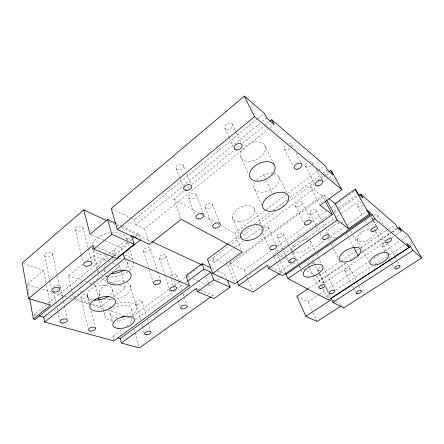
<?xml version="1.0" encoding="UTF-8"?>
<svg xmlns="http://www.w3.org/2000/svg" width="444" height="444" viewBox="0 0 444 444"><rect width="100%" height="100%" fill="white"/><g stroke="black" fill="none" stroke-linecap="round" stroke-linejoin="round"><path stroke-width="0.33" stroke-dasharray="2.22 1.67" d="M46.032 282.7L43.579 270.463L27.095 284.31L39.588 288.317M131.818 218.531L134.31 219.752L257.304 118.942M257.836 118.504L264.258 113.242M71.806 290.481L68.47 275.635L82.917 263.814M87.202 260.312L93.085 255.5L106.344 260.806M134.31 219.752L135.797 224.564L260.223 123.193M262.365 121.445L266.655 117.949M180.958 218.664L173.887 199.056L184.105 190.77M184.643 190.337L190.021 185.981M192.174 184.232L234.127 150.233M234.665 149.8L240.581 145.005M242.729 143.262L264.247 125.824M264.785 125.391L269.625 121.467M34.538 316.344L34.199 314.485L108.242 254.623M108.78 254.19L124.714 241.308M126.829 239.599L131.579 235.758M135.797 224.564L144.572 228.804L269.33 128.294M269.869 127.861L274.181 124.387M105.123 240.792L121.49 247.863L127.928 242.674M130.075 240.948L132.756 238.789M133.294 238.356L134.904 237.057M135.442 236.63L138.661 234.032L140.26 239.194M113.37 256.549L115.529 254.812L97.919 247.486M71.961 291.159L73.476 297.902L83.167 290.193M90.165 284.626L98.779 277.778L97.774 273.843M93.551 284.521L95.482 285.203L108.347 275.019M112.099 272.05L119.603 266.111L120.518 269.375M92.391 304.007L100.871 306.743L111.638 298.446M113.792 296.786L125.641 287.662L124.725 284.399M221.356 225.791L234.576 233.239L317.793 170.979M318.348 170.563L323.892 166.411M228.188 243.723L239.161 235.559M241.381 233.91L251.365 226.479M255.25 223.587L270.79 212.032M273.01 210.378L287.435 199.645M289.654 197.996L322.399 173.637M322.954 173.227L326.834 170.335M132.612 316.378L168.631 289.627M173.621 285.925L179.715 281.396M180.27 280.985L186.363 276.457M186.918 276.046L199.661 266.583M200.216 266.167L201.881 264.935M234.848 247.214L214.202 262.437L212.554 258.092L239.854 237.84M240.409 237.429L256.571 225.441M258.797 223.787L275.513 211.388M282.201 206.427L283.316 205.6M288.328 201.881L314.519 182.456M317.86 179.975L323.432 175.841M323.987 175.43L328.443 172.122M320.085 205.322L310.539 186.98L313.875 184.504M321.106 179.154L325.552 175.857M326.112 175.447L329.448 172.971M113.514 339.671L112.704 336.474L122.716 329.082M126.607 326.207L133.283 321.278M135.509 319.636L173.893 291.297M177.789 288.422L183.35 284.315M185.575 282.673L187.801 281.03M235.403 246.797L243.218 241.037M245.449 239.394L262.748 226.634M263.303 226.218L317.432 186.297M323.571 181.768L328.593 178.066M329.148 177.656L332.501 175.186M237.007 280.924L229.892 262.915L323.698 194.572L328.055 197.996M226.107 264.735L227.955 265.64L322.866 196.587L324.769 200.177M208.292 285.342L209.535 285.875L215.129 281.835M217.371 280.22L220.169 278.194M220.729 277.789L225.208 274.559L226.668 278.349M229.892 262.915L244.161 270.013L271.129 250.716M277.311 246.292L305.966 225.791M312.143 221.367L327.317 210.512M331.246 207.698L335.742 204.479M336.302 204.079L355.971 190.004M211.877 296.17L213.003 295.371L213.692 297.264M330.086 214.141L273.127 254.678L273.954 256.538M334.038 211.333L337.984 208.519M338.55 208.119L357.72 194.472M334.276 212.942L338.783 209.746M339.344 209.346L357.925 196.143M336.43 216.983L278.666 257.798L274.237 255.3M336.996 216.583L340.959 213.78M341.53 213.381L361.349 199.378M274.226 257.154L280.553 271.406L291.88 263.525M296.409 260.373L325.297 240.276M330.392 236.73L344.55 226.878M347.38 224.908L367.771 210.722M279.959 273.371L281.08 272.594L281.901 274.448M315.617 275.868L317.41 276.889L340.942 261.033M341.519 260.645L356.443 250.588M357.015 250.2L360.461 247.88M361.033 247.491L388.012 229.315M388.589 228.926L395.476 224.281M346.142 262.615L319.219 280.669L323.682 283.183L384.781 242.463M350.155 259.929L357.026 255.317M361.039 252.63L391.403 232.273M391.974 231.89L397.702 228.049M308.33 288.517L346.897 262.676M361.288 253.036L391.797 232.595M392.368 232.212L398.124 228.355M387.662 240.543L388.816 239.771M391.697 237.851L395.732 235.165M396.309 234.776L401.493 231.318M297.408 296.525L308.031 301.809L318.992 294.572M319.569 294.189L369.175 261.411M373.787 258.364L380.131 254.173M384.171 251.504L401.476 240.071M402.053 239.688L407.82 235.881M328.904 294.544L326.595 296.059L330.491 298.146M335.825 290.004L372.755 265.773M375.063 264.258L388.911 255.172M389.488 254.789L404.49 244.949M34.199 314.485L36.747 315.201M112.704 336.474L116.45 337.523M42.213 289.161L63.248 295.904M63.908 296.115L67.194 297.169M69.819 298.007L72.45 298.851M75.08 299.694L105.317 309.39M107.942 310.234L125.036 315.712M128.976 316.977L130.947 317.61M73.476 297.902L89.127 302.952M23.493 263.453L43.579 270.463M68.47 275.635L81.974 280.419M84.549 281.329L86.475 282.018M89.05 282.928L90.981 283.611M101.337 278.715L105.811 280.364M109.013 281.54L116.045 284.132M119.247 285.309L125.641 287.662M108.869 261.816L110.134 262.321M112.659 263.331L115.185 264.341M117.71 265.351L119.603 266.111M92.89 245.393L95.405 246.437M197.574 288.95L200.044 289.976M200.66 290.232L213.003 295.371M91.275 234.815L104.495 240.52M187.196 276.235L190.298 277.572M192.779 278.643L197.747 280.786M198.368 281.058L205.811 284.271M109.502 221.911L116.411 225.13M117.038 225.424L120.812 227.178M121.44 227.472L151.604 241.519M116.322 223.576L121.906 226.19M122.527 226.484L138.661 234.032M212.071 268.409L215.201 269.869M217.699 271.04L225.208 274.559M208.658 259.762L214.202 262.437M212.554 258.092L223.643 263.531M111.888 208.763L131.196 218.226M268.515 265.889L270.907 267.166M271.506 267.488L281.08 272.594M332.756 300.161L335.131 301.426M335.725 301.742L342.257 305.228L343.334 307.426M280.553 271.406L284.432 273.482M173.887 199.056L198.524 212.931M200.927 214.286L203.929 215.978M204.529 216.317L215.346 222.411M217.749 223.759L218.953 224.436M278.038 254.423L284.005 257.831M284.604 258.169L289.371 260.894M289.971 261.233L292.357 262.593M292.951 262.937L296.531 264.979M298.917 266.339L303.091 268.72M303.69 269.064L315.024 275.53M310.539 186.98L322.866 196.587M377.894 215.307L383.039 224.214M386.13 229.559L391.275 238.467M387.468 243.789L394.944 256.898M395.288 257.492L397.325 261.066M397.663 261.66L400.044 265.834M371.284 216.772L373.321 220.346M373.665 220.946L376.379 225.713M371.867 218.387L372.882 220.169M373.221 220.762L376.268 226.118M377.961 229.093L384.737 240.992M375.907 231.646L387.401 251.97M381.873 245.826L384.898 251.199M386.247 253.585L388.6 257.759M388.933 258.358L389.943 260.145M390.282 260.745L392.296 264.324M392.629 264.918L394.649 268.503M357.215 206.282L363.242 217.038M365.257 220.618L367.266 224.203M367.599 224.803L370.279 229.581M357.276 239.799L368.975 261.444M350.538 230.68L351.837 233.094M353.141 235.503L359.318 246.969M312.57 162.387L313.869 164.807M316.139 169.036L322.311 180.514M346.331 233.411L348.568 237.607M348.89 238.206L353.357 246.603M323.698 194.572L326.279 199.439M305.439 166.195L315.007 184.36M291.747 144.833L293.323 147.846M295.854 152.669L300.91 162.321M349.683 268.093L356.959 282.168M357.276 282.784L358.857 285.842M359.174 286.452L361.388 290.737M316.2 210.073L325.702 228.582M326.018 229.198L328.871 234.754M284.293 148.862L292.973 165.795M328.577 238.817L329.814 241.247M331.368 244.278L333.228 247.919M333.538 248.529L339.116 259.451M344.611 270.629L351.182 283.5M352.431 285.947L353.996 289.011M354.306 289.627L356.182 293.301M309.862 213.37L316.411 226.351M316.722 226.973L319.841 233.156M320.152 233.772L322.022 237.479M302.064 202.614L310.883 220.196M295.454 206.077L303.835 223.088M264.524 145.016L273.904 164.097M278.754 176.335L286.569 192.28M310.661 241.464L315.756 251.865M316.955 254.307L318.154 256.754M318.453 257.37L321.456 263.486M323.654 267.904L334.77 290.592M317.826 270.08L319.308 273.149M319.602 273.759L324.348 283.583M325.829 286.652L329.093 293.406M313.808 261.977L319.236 273.221M319.536 273.848L324.364 283.844M325.452 286.846L328.099 292.341M329.281 294.783L331.046 298.446M317.41 276.889L321.578 285.592M321.872 286.208L322.76 288.056M323.054 288.672L328.477 299.983M308.452 265.468L309.346 267.344M309.64 267.971L318.864 287.362M263.653 174.892L266.006 179.864M266.3 180.486L272.777 194.156M293.046 252.775L295.621 258.308M295.909 258.924L298.196 263.841M299.345 266.3L302.492 273.066M283.405 233.733L289.155 246.098M289.444 246.714L292.03 252.275M292.319 252.897L294.328 257.22M232.395 124.253L236.136 132.295M236.424 132.917L241.314 143.434M308.031 301.809L312.809 312.243M313.087 312.854L316.744 320.834M240.554 156.421L248.507 173.826M277.267 236.918L283.205 249.922M283.488 250.538L288.012 260.445M254.595 189.244L261.921 205.322M224.953 128.383L229.176 137.696M229.454 138.317L233.117 146.381M268.143 227.517L276.373 245.748M277.367 254.906L280.042 260.867M280.314 261.483L285.819 273.759M254.051 208.214L261.605 225.164M262.865 233.372L269.286 247.857M232.401 217.61L239.272 234.077M234.576 233.239L241.503 250.033M244.161 270.013L245.948 274.414M246.975 276.934L252.858 291.392M212.51 204.59A3.968 2.442 -21.6 0 1 207.404 208.563A3.968 2.442 -21.6 0 1 206.366 204.434A3.968 2.442 -21.6 0 1 212.51 204.59L219.847 222.882M227.955 265.64L234.521 282.406M205.017 207.159L212.46 226.151M196.181 194.872A4.096 2.603 -20.7 0 1 190.976 199.012A4.096 2.603 -20.7 0 1 189.755 194.661A4.096 2.603 -20.7 0 1 196.181 194.872L202.919 212.271M183.722 165.618A4.09 2.769 -20.4 0 1 178.571 169.863A4.09 2.769 -20.4 0 1 177.239 165.251A4.09 2.769 -20.4 0 1 183.722 165.618L185.958 171.417M186.957 173.993L190.937 184.299M188.434 197.513L195.515 216.272M175.974 168.232L179.864 178.582M180.109 179.226L183.755 188.928M203.735 270.013L205.361 274.453M206.288 276.995L208.375 282.706M208.608 283.339L209.535 285.875M176.867 275.086L178.627 280.319M178.849 280.974L181.707 289.477M183.25 294.056L184.132 296.675M184.349 297.33L186.552 303.868M166.05 255.738L173.365 277.789M174.226 280.386L175.952 285.57M171.201 279.265L173.36 285.825M173.576 286.48L174.437 289.105M174.653 289.76L175.952 293.7M177.461 298.29L178.111 300.261M178.327 300.915L180.053 306.166M159.39 258.053L164.663 274.314M164.874 274.969L169.303 288.628M144.572 228.804L149.5 244.344M150.361 248.646L157.581 271.367M157.787 272.017L160.262 279.809M143.501 251.015L148.546 267.299M149.351 269.908L152.986 281.629M126.623 238.156L127.2 240.099M127.972 242.696L129.315 247.236M130.081 249.828L133.15 260.201M142.002 301.21L146.209 315.573M147.358 319.486L148.118 322.1M148.313 322.755L150.416 329.936M127.434 262.182L130.009 271.09M121.49 247.863L122.605 251.731M135.836 303.374L140.515 319.741M141.825 324.325L142.391 326.29M142.574 326.945L144.072 332.184M130.32 285.226L136.286 306.116M121.434 272.638L123.993 281.785M131.485 309.085L133.616 316.7M114.147 249.855L116.2 257.215M131.13 318.27L132.223 322.222M134.232 329.47L134.959 332.106M135.143 332.761L138.966 346.598M112.465 290.248L114.402 297.519M104.307 269.675L104.989 272.255M105.666 274.83L106.854 279.343M110.029 314.058L112.177 322.416M97.58 268.193L92.147 247.036A17.91 10.717 -14.2 0 0 92.718 249.217M93.085 255.5L97.608 273.188M83.117 227.994A4.063 2.52 -11.7 0 1 77.323 231.152A4.063 2.52 -11.7 0 1 76.906 226.795A4.063 2.52 -11.7 0 1 83.117 227.994L88.206 248.168M88.378 248.84L91.431 260.944M99.206 293.662L99.878 296.315M101.049 300.965L103.224 309.601M103.391 310.262L104.562 314.913M95.482 285.203L98.418 296.953M99.401 300.866L100.871 306.743M75.114 229.326L81.086 253.863M81.246 254.523L83.183 262.482M87.857 295.821A3.541 1.898 -13.1 0 1 82.817 298.479A3.541 1.898 -13.1 0 1 82.49 295.188A3.541 1.898 -13.1 0 1 87.857 295.821L89.605 303.113M91.508 311.061L95.166 326.301M87.107 295.227L89.361 304.634M80.919 297.186L88.04 327.805M60.212 286.613L62.371 296.697M62.515 297.369L63.237 300.732M63.381 301.404L64.241 305.439M64.386 306.11L67.122 318.881M52.542 253.918A4.007 2.359 -10.1 0 1 46.947 256.959A4.007 2.359 -10.1 0 1 46.287 252.925A4.007 2.359 -10.1 0 1 52.542 253.918L56.704 273.432M57.282 276.124L59.579 286.891M53.58 291.386L55.672 301.515M55.811 302.192L56.51 305.566M57.065 308.269L57.626 310.972M57.764 311.649L59.435 319.752M44.644 255.306L49.634 279.648M49.772 280.325L51.432 288.439M46.581 285.42L50.533 305.139M27.223 284.987L29.31 296.542M288.822 143.756A4.235 2.681 -29.3 0 1 291.847 146.298M290.154 148.623A4.235 2.681 -29.3 0 1 284.732 149.4A4.235 2.681 -29.3 0 1 285.858 145.055M273.937 173.26A13.709 8.364 -26.2 0 1 277.206 184.698A13.709 8.364 -26.2 0 1 259.44 192.102A13.709 8.364 -26.2 0 1 255.872 180.791M256.682 179.803A13.709 8.364 -26.2 0 1 262.193 175.53L265.523 174.076A13.709 8.364 -26.2 0 1 272.172 173.043M309.868 161.438A4.04 2.425 -29.3 0 1 312.26 164.491M310.933 165.901A4.04 2.425 -29.3 0 1 305.6 166.45A4.04 2.425 -29.3 0 1 307.936 162.099M263.775 227.5A3.619 2.02 -24.3 0 1 268.337 228.272A3.619 2.02 -24.3 0 1 263.514 231.54M261.749 230.852A3.619 2.02 -24.3 0 1 262.326 228.566M92.607 299.756A12.959 6.982 -14 0 1 89.688 290.06A12.959 6.982 -14 0 1 107.97 285.758A12.959 6.982 -14 0 1 109.041 295.893M124.753 255.139A18.326 10.434 -14.7 0 1 128.627 271.184M127.683 271.889A18.326 10.434 -14.7 0 1 109.257 277.017M107.465 276.84A18.326 10.434 -14.7 0 1 104.268 276.113M102.392 275.347A18.326 10.434 -14.7 0 1 99.04 272.599M98.735 272.128A18.326 10.434 -14.7 0 1 98.007 270.196M98.34 266.639A18.326 10.434 -14.7 0 1 109.568 257.032M113.214 255.844A18.326 10.434 -14.7 0 1 119.014 254.889M124.842 259.784A12.216 6.954 -14.7 0 1 124.47 269.53M109.607 273.199A12.216 6.954 -14.7 0 1 108.342 272.882M105.783 271.595A12.216 6.954 -14.7 0 1 104.49 270.135M103.968 268.387A12.216 6.954 -14.7 0 1 105.383 264.524M108.652 261.677A12.216 6.954 -14.7 0 1 115.096 259.107M118.87 258.658A12.216 6.954 -14.7 0 1 121.795 258.846M116.306 303.907A16.561 8.469 -15.3 0 1 135.226 304.762A16.561 8.469 -15.3 0 1 130.042 316.633M128.893 317.266A16.561 8.469 -15.3 0 1 116.916 320.618M113.048 320.59A16.561 8.469 -15.3 0 1 107.004 318.742L105.261 317.022A16.561 8.469 -15.3 0 1 106.105 310.584M109.513 307.353A16.561 8.469 -15.3 0 1 112.36 305.611M127.317 282.456A16.217 8.741 -14.9 0 1 129.42 291.447A16.217 8.741 -14.9 0 1 115.479 299.234M113.448 299.567A16.217 8.741 -14.9 0 1 104.906 299.123M99.922 295.837A16.217 8.741 -14.9 0 1 108.364 283.483M110.628 282.584A16.217 8.741 -14.9 0 1 124.953 281.568M127.162 242.013A17.91 10.717 -14.2 0 1 109.03 254.739M105.838 254.989A17.91 10.717 -14.2 0 1 92.979 249.722M92.53 244.106A17.91 10.717 -14.2 0 1 111.511 232.562A17.91 10.717 -14.2 0 1 127.245 240.87M117.338 317.671A11.039 5.644 -15.3 0 1 111.549 310.317A11.039 5.644 -15.3 0 1 128.205 305.838A11.039 5.644 -15.3 0 1 126.651 315.168M53.202 286.902A3.73 2.048 -11.3 0 1 58.086 285.203A3.73 2.048 -11.3 0 1 59.885 287.712M58.669 288.7A3.73 2.048 -11.3 0 1 54.207 289.227M170.635 276.301A3.347 1.815 -18.3 0 1 174.425 274.187A3.347 1.815 -18.3 0 1 176.906 275.718A3.347 1.815 -18.3 0 1 173.543 278.099M387.162 243.573A2.942 1.36 -28.3 0 1 384.282 246.087A2.942 1.36 -28.3 0 1 381.84 245.443A2.942 1.36 -28.3 0 1 384.709 242.929M363.037 204.739A3.524 1.832 -29.3 0 1 358.846 207.009A3.524 1.832 -29.3 0 1 357.387 205A3.524 1.832 -29.3 0 1 361.316 202.375M309.635 240.415A10.395 5.367 -25.4 0 1 306.526 249.334A10.395 5.367 -25.4 0 1 293.262 251.931M292.185 250.932A10.395 5.367 -25.4 0 1 296.231 242.946A10.395 5.367 -25.4 0 1 308.036 239.76M375.569 231.052A10.173 4.923 -28.1 0 1 364.263 241.447A10.173 4.923 -28.1 0 1 358.824 235.154L360.484 233.472A10.173 4.923 -28.1 0 1 369.73 229.043M373.643 229.209A10.173 4.923 -28.1 0 1 374.542 229.659M313.619 261.749A3.169 1.56 -25.2 0 1 313.536 262.21M313.259 262.715A3.169 1.56 -25.2 0 1 309.99 264.646M307.736 263.825A3.169 1.56 -25.2 0 1 311.372 260.911M312.093 260.828A3.169 1.56 -25.2 0 1 312.715 260.878M347.463 228.621A11.561 5.894 -27.4 0 1 346.342 230.541M335.52 237.401A11.561 5.894 -27.4 0 1 329.759 237.662M327.661 236.602A11.561 5.894 -27.4 0 1 327.028 235.781M326.662 234.254A11.561 5.894 -27.4 0 1 340.215 223.221M340.881 223.11A11.561 5.894 -27.4 0 1 344.472 223.138M319.874 270.479A3.097 1.482 -25.4 0 1 317.926 269.009A3.097 1.482 -25.4 0 1 322 266.794M374.275 215.251A3.391 1.687 -29.2 0 1 377.888 215.301A3.391 1.687 -29.2 0 1 375.474 218.431M373.176 219.053A3.391 1.687 -29.2 0 1 372.316 216.811M257.925 158.852L254.828 160.317A13.364 8.736 -26.9 0 1 240.887 152.148A13.364 8.736 -26.9 0 1 261.261 142.491A13.364 8.736 -26.9 0 1 257.925 158.852M238.933 221.628A11.877 6.993 -23.6 0 0 254.723 209.907A11.877 6.993 -23.6 0 0 236.968 209.418A11.877 6.993 -23.6 0 0 238.933 221.628M297.13 206.86A3.73 2.103 -26.9 0 0 302.214 203.152A3.73 2.103 -26.9 0 0 296.914 203.002A3.73 2.103 -26.9 0 0 297.13 206.86M227.123 129.559A4.262 2.975 -26.5 0 0 232.667 124.98A4.262 2.975 -26.5 0 0 226.207 124.376A4.262 2.975 -26.5 0 0 227.123 129.559M145.088 252.037A3.635 2.12 -16.7 0 0 150.461 249.189A3.635 2.12 -16.7 0 0 145.227 248.235A3.635 2.12 -16.7 0 0 145.088 252.037M160.883 259.024A3.524 2.009 -17.7 0 0 166.128 256.266A3.524 2.009 -17.7 0 0 161.139 255.378A3.524 2.009 -17.7 0 0 160.883 259.024M137.29 304.134A3.28 1.704 -16.3 0 0 142.102 301.643A3.28 1.704 -16.3 0 0 137.357 301.076A3.28 1.704 -16.3 0 0 137.29 304.134M345.776 271.073A2.836 1.304 -26.3 0 0 349.75 268.437A2.836 1.304 -26.3 0 0 345.909 268.565A2.836 1.304 -26.3 0 0 345.776 271.073M278.888 237.562A3.469 1.876 -24.8 0 0 283.572 234.199A3.469 1.876 -24.8 0 0 278.538 234.193A3.469 1.876 -24.8 0 0 278.888 237.562M311.422 214.097A3.574 1.954 -27.2 0 0 316.328 210.573A3.574 1.954 -27.2 0 0 311.327 210.467A3.574 1.954 -27.2 0 0 311.422 214.097"/><path stroke-width="0.67" d="M106.987 220.74L83.733 209.912L22.2 263.003L28.588 298.535L50.533 305.139L33.367 318.959L29.681 298.579M270.163 121.029L271.772 119.725L274.181 124.387L266.655 117.949L264.258 113.242L244.339 96.087L111.266 208.458L117.333 229.537L149.5 244.344L181.191 219.308L242.274 251.892L212.754 273.443L207.426 259.168L227.644 244.128M115.701 223.288L107.637 219.508L90.021 234.271L83.733 209.912M28.588 298.535L92.89 245.393L93.845 249.095L116.539 258.419L134.166 244.317L131.579 235.758M117.333 229.537L254.534 116.622L244.339 96.087M93.845 249.095L111.805 234.321L134.166 244.317M112.832 256.982L35.104 319.436L33.367 318.959M39.288 315.912L43.74 317.16L140.459 239.838M44.678 322.05L124.57 258.575L189.355 285.531L113.842 340.948L44.678 322.05L43.74 317.16M210.822 267.821L202.064 263.719L185.958 275.696L189.355 285.531M329.004 171.706L330.675 170.468L331.668 171.329L341.802 189.621L320.085 205.322L332.367 214.563L235.031 283.699L212.754 273.443M187.801 281.03L204.024 269.053L210.867 272.2L213.731 279.892L230.086 287.207L214.158 298.523L197.475 291.669L196.337 288.434L121.356 343.001L120.202 338.572L117.699 337.873M120.202 338.572L210.867 272.2M197.475 291.669L213.731 279.892M329.143 198.851L335.137 203.563L355.106 189.255L355.971 190.004L358.286 194.072L363.048 198.179L360.739 194.145L359.612 194.944M210.75 296.975L139.333 347.913L121.356 343.001M237.257 281.568L238.783 285.425L267.316 265.251L268.687 268.409L282.451 275.68L370.196 214.979L367.771 210.722M268.687 268.409L337.257 220.135L348.618 228.621L369.341 214.269L370.196 214.979M279.404 273.759L253.113 292.019L238.783 285.425M286.091 274.37L372.494 214.68L374.908 218.903L409.118 247.358L328.477 299.983L287.99 278.604L286.091 274.37L284.987 273.782M287.99 278.604L374.908 218.903M307.753 288.905L296.82 296.231L305.833 316.295L317.022 321.445L341.109 305.966M398.124 228.355L399.278 227.583L408.397 235.498L421.8 257.909L343.601 307.975L332.922 302.336L331.568 299.528L305.833 316.295M331.046 298.446L410.545 246.575L412.853 250.466L421.8 257.909M332.922 302.336L412.853 250.466M132.173 236.03L137.501 238.478M152.231 241.814L201.249 264.641M254.534 116.622L341.802 189.621M366.911 210.001L372.494 214.68M410.545 246.575L406.798 243.434L409.118 247.358M271.772 119.725L325.002 165.584L327.389 169.924L333.056 174.775L330.675 170.468M360.739 194.145L395.476 224.281L397.702 228.049L401.493 231.318L399.278 227.583M355.106 189.255L369.341 214.269M335.137 203.563L348.618 228.621M353.679 247.203L358.153 255.6M326.601 200.05L337.257 220.135M325.086 200.777L332.367 214.563M227.4 280.247L230.086 287.207M202.064 263.719L204.024 269.053M123.16 253.668L124.57 258.575M107.637 219.508L111.805 234.321M98.585 297.602L99.234 300.216M123.571 270.191A12.216 6.954 -14.7 0 1 111.389 273.432M124.165 316.311A11.039 5.644 -15.3 0 1 121.445 317.138M108.586 296.231A12.959 6.982 -14 0 1 94.023 299.983M359.163 254.54L357.359 256.427A11.866 5.639 -26.9 0 1 339.605 260.351A11.866 5.639 -26.9 0 1 351.393 248.03A11.866 5.639 -26.9 0 1 359.163 254.54M274.692 193.323L271.284 194.805A14.008 8.164 -25.8 0 0 266.245 210.628A14.008 8.164 -25.8 0 0 287.867 201.226A14.008 8.164 -25.8 0 0 274.692 193.323M109.418 308.691L106.427 309.984A13.109 6.871 -14.3 0 1 89.943 305.294A13.109 6.871 -14.3 0 1 109.618 296.797A13.109 6.871 -14.3 0 1 109.418 308.691M297.136 169.208A4.335 2.625 -28.7 0 0 301.859 164.13A4.335 2.625 -28.7 0 0 295.099 165.14A4.335 2.625 -28.7 0 0 297.136 169.208M215.107 228.127A4.051 2.387 -21.6 0 0 220.357 224.142A4.051 2.387 -21.6 0 0 214.119 224.087A4.051 2.387 -21.6 0 0 215.107 228.127M198.562 218.997A4.185 2.542 -20.8 0 0 203.918 214.852A4.185 2.542 -20.8 0 0 197.391 214.741A4.185 2.542 -20.8 0 0 198.562 218.997M246.881 240.443A12.127 6.81 -23.5 0 0 263.098 228.699A12.127 6.81 -23.5 0 0 245.105 228.499A12.127 6.81 -23.5 0 0 246.881 240.443M257.276 181.18A13.675 8.553 -26.4 0 0 275.036 166.789A13.675 8.553 -26.4 0 0 254.612 166.228A13.675 8.553 -26.4 0 0 257.276 181.18M271.589 249.767A3.691 1.965 -24.1 0 0 276.557 246.226A3.691 1.965 -24.1 0 0 271.162 246.281A3.691 1.965 -24.1 0 0 271.589 249.767M318.021 185.842A4.129 2.364 -28.8 0 0 322.633 181.119A4.129 2.364 -28.8 0 0 316.272 182.134A4.129 2.364 -28.8 0 0 318.021 185.842M306.11 225.047A3.807 2.048 -26.5 0 0 311.327 221.328A3.807 2.048 -26.5 0 0 305.971 221.262A3.807 2.048 -26.5 0 0 306.11 225.047M236.43 149.994A4.368 2.919 -26.1 0 0 242.152 145.393A4.368 2.919 -26.1 0 0 235.586 144.883A4.368 2.919 -26.1 0 0 236.43 149.994M186.375 190.498A4.19 2.714 -20.5 0 0 191.68 186.23A4.19 2.714 -20.5 0 0 185.087 185.969A4.19 2.714 -20.5 0 0 186.375 190.498M155.195 284.526A3.757 2.026 -17.3 0 0 160.767 281.629A3.757 2.026 -17.3 0 0 155.422 280.852A3.757 2.026 -17.3 0 0 155.195 284.526M85.914 266.184A4.212 2.425 -12.9 0 0 91.941 262.959A4.212 2.425 -12.9 0 0 85.559 261.971A4.212 2.425 -12.9 0 0 85.914 266.184M113.07 284.748A12.36 6.854 -15 0 0 131.163 275.369A12.36 6.854 -15 0 0 113.037 272.599A12.36 6.854 -15 0 0 113.07 284.748M171.229 290.82A3.641 1.92 -18.2 0 0 176.662 288.017A3.641 1.92 -18.2 0 0 171.573 287.301A3.641 1.92 -18.2 0 0 171.229 290.82M54.196 292.002A4.157 2.27 -11.4 0 0 60.007 288.905A4.157 2.27 -11.4 0 0 53.574 288.123A4.157 2.27 -11.4 0 0 54.196 292.002M90.426 330.985A3.657 1.809 -14 0 0 95.643 328.288A3.657 1.809 -14 0 0 90.149 327.839A3.657 1.809 -14 0 0 90.426 330.985M118.653 328.443A11.161 5.55 -15.6 0 0 134.504 319.869A11.161 5.55 -15.6 0 0 117.832 318.742A11.161 5.55 -15.6 0 0 118.653 328.443M61.999 323.054A3.857 1.959 -12.4 0 0 67.41 320.229A3.857 1.959 -12.4 0 0 61.483 319.702A3.857 1.959 -12.4 0 0 61.999 323.054M182.096 308.924A3.452 1.726 -18.6 0 0 187.263 306.288A3.452 1.726 -18.6 0 0 182.501 305.722A3.452 1.726 -18.6 0 0 182.096 308.924M146.104 334.832A3.38 1.621 -16.8 0 0 151.077 332.306A3.38 1.621 -16.8 0 0 146.237 331.907A3.38 1.621 -16.8 0 0 146.104 334.832M357.348 293.7A2.903 1.243 -25.9 0 0 361.449 291.064A2.903 1.243 -25.9 0 0 357.564 291.275A2.903 1.243 -25.9 0 0 357.348 293.7M396.375 268.892A3.014 1.293 -27.7 0 0 400.044 265.834A3.014 1.293 -27.7 0 0 395.615 266.761A3.014 1.293 -27.7 0 0 396.375 268.892M373.099 231.374A3.624 1.754 -28.6 0 0 377.4 227.5A3.624 1.754 -28.6 0 0 372.011 228.51A3.624 1.754 -28.6 0 0 373.099 231.374M308.219 277.15A10.667 5.134 -25.1 0 0 323.01 267.244A10.667 5.134 -25.1 0 0 308.097 267.615A10.667 5.134 -25.1 0 0 308.219 277.15M375.685 264.946A10.428 4.701 -27.6 0 0 388.75 254.362A10.428 4.701 -27.6 0 0 373.565 256.921A10.428 4.701 -27.6 0 0 375.685 264.946M290.493 262.892A3.563 1.798 -24.6 0 0 295.343 259.524A3.563 1.798 -24.6 0 0 290.232 259.64A3.563 1.798 -24.6 0 0 290.493 262.892M320.568 288.456A3.247 1.487 -24.9 0 0 325.075 285.47A3.247 1.487 -24.9 0 0 320.546 285.686A3.247 1.487 -24.9 0 0 320.568 288.456M330.436 293.845A3.169 1.415 -25.1 0 0 334.865 290.953A3.169 1.415 -25.1 0 0 330.486 291.181A3.169 1.415 -25.1 0 0 330.436 293.845M324.214 239.388A3.674 1.876 -26.7 0 0 329.304 235.858A3.674 1.876 -26.7 0 0 324.225 235.864A3.674 1.876 -26.7 0 0 324.214 239.388M387.429 242.724A3.48 1.61 -28.5 0 0 391.619 239.061A3.48 1.61 -28.5 0 0 386.491 240.065A3.48 1.61 -28.5 0 0 387.429 242.724"/></g></svg>
